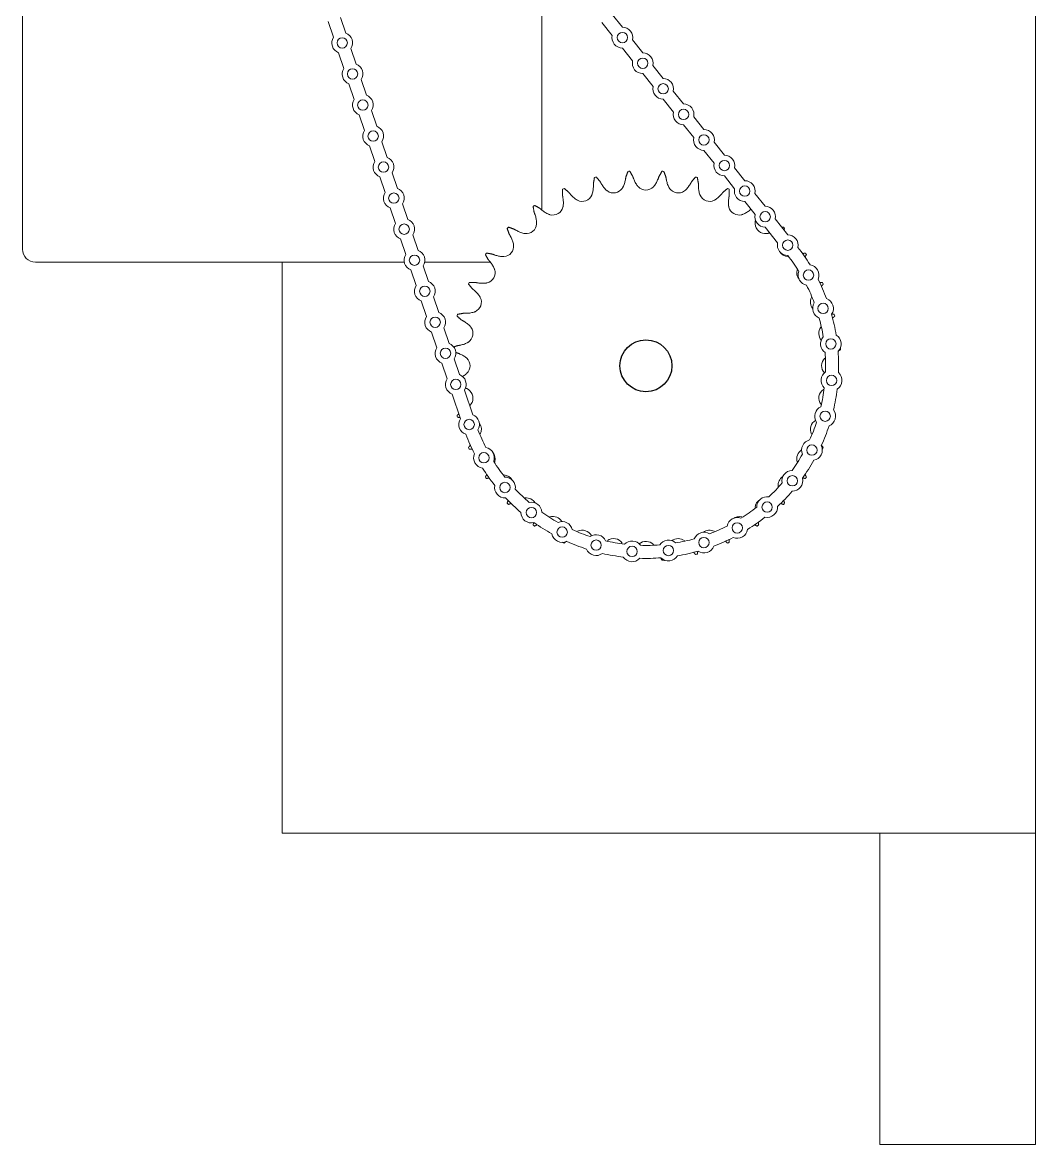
# Model space of a CAD drawing. Header units: inches. Extents: x 2.1 to 21.5, y 6 to 20.3.
# Drawn here: x 14.76 to 21.26, y 6.03 to 13.24 of the extents above; entities that cross this region are included whole.
import ezdxf

# ---------------------------------------------------------------- set-up
doc = ezdxf.new("R2010")
doc.units = ezdxf.units.IN
doc.header["$MEASUREMENT"] = 0

msp = doc.modelspace()

# ---------------------------------------------------------------- linework, layer by layer
at = {"color": 7, "linetype": 'Continuous', "lineweight": 15}
for p, q in [((14.759533, 11.779234), (14.759533, 13.779234)), ((18.092867, 13.717885), (18.092867, 12.030551)), ((21.259533, 8.030901), (21.259533, 13.364234)), ((16.800768, 13.266587), (16.834186, 13.16608)), ((18.608766, 13.204277), (18.542753, 13.287106)), ((16.721692, 13.240294), (16.755109, 13.139788)), ((18.543598, 13.152339), (18.477585, 13.235168)), ((18.73965, 13.040053), (18.673637, 13.122882)), ((16.787949, 13.041021), (16.821367, 12.940514)), ((16.867025, 13.067313), (16.900443, 12.966807)), ((18.674482, 12.988115), (18.608468, 13.070944)), ((18.805365, 12.823891), (18.739352, 12.90672)), ((18.870534, 12.875829), (18.80452, 12.958658)), ((16.854206, 12.841747), (16.887624, 12.74124)), ((16.933283, 12.86804), (16.966701, 12.767533)), ((19.001417, 12.711606), (18.935404, 12.794434)), ((18.936249, 12.659668), (18.870236, 12.742496)), ((16.920463, 12.642473), (16.953881, 12.541967)), ((16.99954, 12.668766), (17.032958, 12.568259)), ((19.132301, 12.547382), (19.066288, 12.630211)), ((19.067133, 12.495444), (19.00112, 12.578273)), ((17.065797, 12.469492), (17.099215, 12.368986)), ((19.263185, 12.383158), (19.197171, 12.465987)), ((16.98672, 12.4432), (17.020138, 12.342693)), ((19.198016, 12.33122), (19.132003, 12.414049)), ((17.132054, 12.270219), (17.165472, 12.169712)), ((19.3289, 12.166996), (19.262887, 12.249825)), ((19.394068, 12.218934), (19.328055, 12.301763)), ((17.052977, 12.243926), (17.086395, 12.143419)), ((19.524952, 12.05471), (19.458939, 12.137539)), ((17.119235, 12.044652), (17.152652, 11.944146)), ((17.198311, 12.070945), (17.231729, 11.970438)), ((19.459784, 12.002772), (19.393771, 12.085601)), ((19.670625, 11.871931), (19.589823, 11.973315)), ((19.604843, 11.820762), (19.524654, 11.921377)), ((17.185492, 11.845379), (17.21891, 11.744872)), ((17.264569, 11.871671), (17.297986, 11.771165)), ((17.209429, 11.6959), (14.842867, 11.6959)), ((16.4262, 11.6959), (16.4262, 8.030901)), ((17.330826, 11.672398), (17.364244, 11.571891)), ((17.76166, 11.6959), (17.340307, 11.6959)), ((17.251749, 11.646105), (17.285167, 11.545598)), ((17.397083, 11.473124), (17.430501, 11.372617)), ((17.318006, 11.446832), (17.351424, 11.346325)), ((17.384263, 11.247558), (17.417681, 11.147051)), ((17.46334, 11.27385), (17.496758, 11.173344)), ((17.45052, 11.048284), (17.483938, 10.947778)), ((17.529597, 11.074577), (17.563015, 10.97407)), ((17.516778, 10.849011), (17.569613, 10.690103)), ((17.595854, 10.875303), (17.64869, 10.716395)), ((16.4262, 8.030901), (21.259533, 8.030901)), ((20.259533, 8.030901), (20.259533, 6.0309)), ((20.259533, 8.030901), (21.259533, 8.030901)), ((21.259533, 8.030901), (21.259533, 6.0309)), ((20.259533, 6.0309), (21.259533, 6.0309))]:
    msp.add_line(p, q, dxfattribs=at)
for centre in [(16.811067, 13.10355), (18.608617, 13.13761), (18.739501, 12.973387), (16.877325, 12.904277), (18.870385, 12.809163), (16.943582, 12.705003), (19.001268, 12.644939), (17.009839, 12.50573), (19.132152, 12.480715), (17.076096, 12.306456), (19.263036, 12.316491), (19.39392, 12.152268), (17.142353, 12.107182), (19.524803, 11.988044), (17.20861, 11.907909), (19.669685, 11.805271), (17.274868, 11.708635), (19.802986, 11.613336), (17.341125, 11.509361), (19.896386, 11.399128), (17.407382, 11.310088), (19.946311, 11.170839), (17.473639, 11.110814), (19.950854, 10.937199), (17.539896, 10.91154), (19.90984, 10.707142), (17.625571, 10.653866), (19.824838, 10.489465), (17.72063, 10.440389), (19.699097, 10.292494), (17.855416, 10.249494), (18.024776, 10.08848), (19.537428, 10.123759), (19.346011, 9.989714), (18.222234, 9.963504), (18.440239, 9.879347), (18.670453, 9.839225), (18.904074, 9.844674), (19.132167, 9.895485)]:
    msp.add_circle(centre, 0.033333, dxfattribs=at)
msp.add_circle((18.759533, 11.0309), 0.166667)
for centre, radius, start, end in [((18.608617, 13.13761), 0.066667, 347.2364664, 89.8720915), ((16.811067, 13.10355), 0.066667, 147.0738113, 249.7094364), ((16.811067, 13.10355), 0.066667, 327.0738113, 69.7094364), ((18.608617, 13.13761), 0.066667, 167.2364664, 269.8720915), ((18.739501, 12.973387), 0.066667, 347.2364664, 89.8720915), ((18.739501, 12.973387), 0.066667, 167.2364664, 269.8720915), ((16.877325, 12.904277), 0.066667, 147.0738113, 249.7094364), ((16.877325, 12.904277), 0.066667, 327.0738113, 69.7094364), ((18.870385, 12.809163), 0.066667, 167.2364664, 269.8720915), ((18.870385, 12.809163), 0.066667, 347.2364664, 89.8720915), ((16.943582, 12.705003), 0.066667, 327.0738113, 69.7094364), ((16.943582, 12.705003), 0.066667, 147.0738113, 249.7094364), ((19.001268, 12.644939), 0.066667, 347.2364664, 89.8720915), ((19.001268, 12.644939), 0.066667, 167.2364664, 269.8720915), ((17.009839, 12.50573), 0.066667, 147.0738113, 249.7094364), ((17.009839, 12.50573), 0.066667, 327.0738113, 69.7094364), ((19.132152, 12.480715), 0.066667, 347.2364664, 89.8720915), ((19.132152, 12.480715), 0.066667, 167.2364664, 269.8720915), ((17.076096, 12.306456), 0.066667, 147.0738113, 249.7094364), ((17.076096, 12.306456), 0.066667, 327.0738113, 69.7094364), ((19.263036, 12.316491), 0.066667, 167.2364664, 269.8720915), ((19.263036, 12.316491), 0.066667, 347.2364664, 89.8720915), ((18.759533, 11.0309), 1.25313, 94.730266, 95.269734), ((18.759533, 11.0309), 1.25313, 84.730266, 85.269734), ((18.759533, 11.0309), 1.25313, 104.730266, 105.269734), ((18.759533, 12.226079), 0.0675, 224.2099395, 315.7900605), ((18.759533, 11.0309), 1.25313, 74.730266, 75.269734), ((19.39392, 12.152268), 0.066667, 347.2364664, 89.8720915), ((17.142353, 12.107182), 0.066667, 147.0738113, 249.7094364), ((17.142353, 12.107182), 0.066667, 327.0738113, 69.7094364), ((18.759533, 11.0309), 1.25313, 114.730266, 115.269734), ((18.350758, 12.154001), 0.0675, 244.2099395, 335.7900605), ((18.551993, 12.207921), 0.0675, 234.2099395, 325.7900605), ((18.967074, 12.207921), 0.0675, 214.2099395, 305.7900605), ((19.168309, 12.154001), 0.0675, 204.2099395, 295.7900605), ((18.759533, 11.0309), 1.25313, 64.730266, 65.269734), ((19.39392, 12.152268), 0.066667, 167.2364664, 269.8720915), ((18.759533, 11.0309), 1.25313, 124.730266, 125.269734), ((18.161944, 12.065955), 0.0675, 254.2099395, 345.7900605), ((19.357123, 12.065955), 0.0675, 194.2099395, 285.7900605), ((19.524803, 11.988044), 0.066667, 347.2364664, 89.8720915), ((17.20861, 11.907909), 0.066667, 327.0738113, 69.7094364), ((19.524803, 11.988044), 0.066667, 167.2364664, 269.8720915), ((17.20861, 11.907909), 0.066667, 147.0738113, 249.7094364), ((18.759533, 11.0309), 1.25313, 134.730266, 135.269734), ((17.991287, 11.94646), 0.0675, 264.2099395, 355.7900605), ((19.527779, 11.94646), 0.0675, 184.2099395, 275.7900605), ((18.759533, 11.0309), 1.25313, 44.730266, 45.269734), ((19.669685, 11.805271), 0.066667, 166.5632104, 270.4506635), ((19.669685, 11.805271), 0.066667, 347.8368048, 89.1924407), ((14.842867, 11.779234), 0.083333, 180, 270), ((17.274868, 11.708635), 0.066667, 147.0738113, 249.7094364), ((17.274868, 11.708635), 0.066667, 327.0738113, 69.7094364), ((18.759533, 11.0309), 1.25313, 144.730266, 145.269734), ((17.843974, 11.799146), 0.0675, 274.2099395, 5.7900605), ((19.675093, 11.799146), 0.0675, 212.1310327, 265.7900605), ((18.759533, 11.0309), 1.236667, 31.6223961, 37.9386293), ((18.759533, 11.0309), 1.25313, 34.730266, 35.269734), ((18.759533, 11.0309), 1.153333, 31.7094845, 37.851541), ((19.802986, 11.613336), 0.066667, 336.6145826, 81.7242206), ((17.724478, 11.62849), 0.0675, 284.2099395, 15.7900605), ((19.794588, 11.62849), 0.0675, 164.2099395, 219.1394831), ((19.802986, 11.613336), 0.066667, 159.1103619, 259.2284413), ((17.341125, 11.509361), 0.066667, 147.0738113, 249.7094364), ((17.341125, 11.509361), 0.066667, 327.0738113, 69.7094364), ((18.759533, 11.0309), 1.25313, 154.730266, 155.269734), ((18.759533, 11.0309), 1.153333, 20.4872622, 26.6293188), ((18.759533, 11.0309), 1.236667, 20.4001739, 26.7164071), ((18.759533, 11.0309), 1.25313, 24.730266, 25.269734), ((17.636433, 11.439676), 0.0675, 294.2099395, 25.7900605), ((19.882634, 11.439676), 0.0675, 154.2099395, 218.3986311), ((19.896386, 11.399128), 0.066667, 325.3923604, 70.5019984), ((19.896386, 11.399128), 0.066667, 147.8881397, 248.0062191), ((17.407382, 11.310088), 0.066667, 147.0738113, 249.7094364), ((17.407382, 11.310088), 0.066667, 327.0738113, 69.7094364), ((18.759533, 11.0309), 1.25313, 164.730266, 165.269734), ((18.759533, 11.0309), 1.153333, 9.26504, 15.4070966), ((18.759533, 11.0309), 1.236667, 9.1779517, 15.4941849), ((18.759533, 11.0309), 1.25313, 14.730266, 15.269734), ((17.582512, 11.238441), 0.0675, 304.2099395, 35.7900605), ((19.936554, 11.238441), 0.0675, 144.2099395, 219.4157313), ((17.473639, 11.110814), 0.066667, 327.0738113, 69.7094364), ((19.946311, 11.170839), 0.066667, 136.6659175, 236.7839969), ((19.946311, 11.170839), 0.066667, 314.1701382, 59.2797762), ((17.473639, 11.110814), 0.066667, 147.0738113, 249.7094364), ((18.759533, 11.0309), 1.153333, 358.0428178, 4.1848743), ((18.759533, 11.0309), 1.236667, 357.9557295, 4.2719627), ((18.759533, 11.0309), 1.25313, 4.730266, 5.269734), ((17.564355, 11.0309), 0.0675, 314.2099395, 45.7900605), ((19.954712, 11.0309), 0.0675, 134.2099395, 222.3514022), ((17.539896, 10.91154), 0.066667, 327.0738113, 69.7094364), ((19.950854, 10.937199), 0.066667, 125.4436953, 225.5617746), ((19.950854, 10.937199), 0.066667, 302.9479159, 48.057554), ((17.539896, 10.91154), 0.066667, 147.0738113, 249.7094364), ((17.582512, 10.82336), 0.0675, 324.2099395, 55.7900605), ((19.936554, 10.82336), 0.0675, 124.2099395, 215.7900605), ((18.759533, 11.0309), 1.153333, 346.8205956, 352.9626521), ((18.759533, 11.0309), 1.236667, 346.7335073, 353.0497404), ((19.90984, 10.707142), 0.066667, 114.221473, 214.3395524), ((19.90984, 10.707142), 0.066667, 291.7256937, 36.8353317), ((18.759533, 11.0309), 1.25313, 194.730266, 195.269734), ((17.625571, 10.653866), 0.066667, 147.0738113, 250.9464429), ((17.625571, 10.653866), 0.066667, 328.3325841, 69.7094364), ((18.759533, 11.0309), 1.153333, 335.5983733, 341.7404299), ((19.882634, 10.622125), 0.0675, 120.1499643, 205.7900605), ((18.759533, 11.0309), 1.236667, 200.8446184, 207.1608515), ((18.759533, 11.0309), 1.153333, 200.9317067, 207.0737632), ((17.636433, 10.622125), 0.0675, 334.2099395, 34.7449526), ((18.759533, 11.0309), 1.236667, 335.511285, 341.8275182), ((19.824838, 10.489465), 0.066667, 102.9992508, 203.1173302), ((19.824838, 10.489465), 0.066667, 280.5034715, 25.6131095), ((18.759533, 11.0309), 1.25313, 204.730266, 205.269734), ((17.72063, 10.440389), 0.066667, 157.0590271, 262.1686651), ((17.72063, 10.440389), 0.066667, 339.5548064, 79.6728858), ((17.724478, 10.433311), 0.0675, 344.2099395, 37.8882479), ((18.759533, 11.0309), 1.153333, 324.3761511, 330.5182077), ((19.794588, 10.433311), 0.0675, 122.6472528, 195.7900605), ((18.759533, 11.0309), 1.25313, 334.730266, 335.269734), ((18.759533, 11.0309), 1.236667, 212.0668406, 218.3830738), ((18.759533, 11.0309), 1.153333, 212.1539289, 218.2959854), ((18.759533, 11.0309), 1.236667, 324.2890628, 330.605296), ((18.759533, 11.0309), 1.25313, 214.730266, 215.269734), ((17.843974, 10.262655), 0.0675, 30.8284026, 85.7900605), ((17.855416, 10.249494), 0.066667, 350.7770286, 90.895108), ((19.675093, 10.262655), 0.0675, 123.4088166, 185.7900605), ((19.699097, 10.292494), 0.066667, 91.7770286, 191.895108), ((19.699097, 10.292494), 0.066667, 269.2812493, 14.3908873), ((18.759533, 11.0309), 1.25313, 324.730266, 325.269734), ((17.855416, 10.249494), 0.066667, 168.2812493, 273.3908873), ((18.759533, 11.0309), 1.153333, 223.3761511, 229.5182077), ((18.759533, 11.0309), 1.153333, 313.1539289, 319.2959854), ((18.759533, 11.0309), 1.236667, 223.2890628, 229.605296), ((17.991287, 10.115341), 0.0675, 31.5551767, 95.7900605), ((19.527779, 10.115341), 0.0675, 121.9259359, 175.7900605), ((19.537428, 10.123759), 0.066667, 80.5548064, 180.6728858), ((18.759533, 11.0309), 1.236667, 313.0668406, 319.3830738), ((18.759533, 11.0309), 1.25313, 224.730266, 225.269734), ((18.024776, 10.08848), 0.066667, 179.5034715, 284.6131095), ((18.024776, 10.08848), 0.066667, 1.9992508, 102.1173302), ((18.759533, 11.0309), 1.153333, 234.5983733, 240.7404299), ((18.759533, 11.0309), 1.153333, 301.9317067, 308.0737632), ((19.537428, 10.123759), 0.066667, 258.0590271, 3.1686651), ((18.759533, 11.0309), 1.25313, 314.730266, 315.269734), ((18.759533, 11.0309), 1.236667, 234.511285, 240.8275182), ((18.161944, 9.995846), 0.0675, 30.5315031, 105.7900605), ((18.222234, 9.963504), 0.066667, 13.221473, 113.3395524), ((19.346011, 9.989714), 0.066667, 69.3325841, 169.4506635), ((19.357123, 9.995846), 0.0675, 74.2099395, 128.0543189), ((18.759533, 11.0309), 1.236667, 301.8446184, 308.1608515), ((18.759533, 11.0309), 1.25313, 234.730266, 235.269734), ((18.222234, 9.963504), 0.066667, 190.7256937, 295.8353317), ((18.759533, 11.0309), 1.153333, 245.8205956, 251.9626521), ((18.350758, 9.9078), 0.0675, 27.5839439, 115.7900605), ((18.440239, 9.879347), 0.066667, 24.4436953, 124.5617746), ((19.132167, 9.895485), 0.066667, 58.1103619, 158.2284413), ((19.168309, 9.9078), 0.0675, 64.2099395, 126.5461712), ((18.759533, 11.0309), 1.153333, 290.7094845, 296.851541), ((19.346011, 9.989714), 0.066667, 246.8368048, 351.9464429), ((18.759533, 11.0309), 1.25313, 304.730266, 305.269734), ((18.759533, 11.0309), 1.25313, 244.730266, 245.269734), ((18.759533, 11.0309), 1.236667, 245.7335073, 252.0497404), ((18.759533, 11.0309), 1.153333, 257.0428178, 263.1848743), ((18.551993, 9.853879), 0.0675, 34.2099395, 125.7900605), ((18.670453, 9.839225), 0.066667, 35.6659175, 135.7839969), ((18.759533, 9.835722), 0.0675, 44.2099395, 129.7883522), ((18.759533, 11.0309), 1.153333, 268.26504, 274.4070966), ((18.904074, 9.844674), 0.066667, 46.8881397, 147.0062191), ((18.967074, 9.853879), 0.0675, 54.2099395, 127.3013666), ((18.759533, 11.0309), 1.153333, 279.4872622, 285.6293188), ((19.132167, 9.895485), 0.066667, 235.6145826, 340.7242206), ((18.759533, 11.0309), 1.236667, 290.6223961, 296.9386293), ((18.759533, 11.0309), 1.25313, 294.730266, 295.269734), ((18.440239, 9.879347), 0.066667, 201.9479159, 307.057554), ((18.759533, 11.0309), 1.236667, 256.9557295, 263.2719627), ((18.670453, 9.839225), 0.066667, 213.1701382, 318.2797762), ((18.759533, 11.0309), 1.236667, 268.1779517, 274.4941849), ((18.904074, 9.844674), 0.066667, 224.3923604, 329.5019984), ((18.759533, 11.0309), 1.236667, 279.4001739, 285.7164071), ((18.759533, 11.0309), 1.25313, 284.730266, 285.269734), ((18.759533, 11.0309), 1.25313, 274.730266, 275.269734)]:
    msp.add_arc(centre, radius, start, end, dxfattribs=at)
for points in [[(18.631413, 12.243402), (18.64444, 12.278734)], [(18.656194, 12.279763), (18.675158, 12.247229)], [(18.843908, 12.247229), (18.862873, 12.279763)], [(18.874627, 12.278734), (18.887653, 12.243402)], [(18.422738, 12.183918), (18.422811, 12.202734)], [(18.422811, 12.202734), (18.429505, 12.239791)], [(18.440901, 12.242845), (18.465227, 12.214099)], [(18.465227, 12.214099), (18.474698, 12.19784)], [(18.607814, 12.169971), (18.612313, 12.177628)], [(18.628074, 12.224885), (18.631413, 12.243402)], [(18.675158, 12.247229), (18.681662, 12.229573)], [(18.70539, 12.185771), (18.71115, 12.179012)], [(18.807917, 12.179012), (18.813677, 12.185771)], [(18.837404, 12.229573), (18.843908, 12.247229)], [(18.887653, 12.243402), (18.890993, 12.224885)], [(18.906754, 12.177628), (18.911253, 12.169971)], [(19.044369, 12.19784), (19.05384, 12.214099)], [(19.05384, 12.214099), (19.078165, 12.242845)], [(19.089562, 12.239791), (19.096256, 12.202734)], [(19.096256, 12.202734), (19.096329, 12.183918)], [(18.22444, 12.12646), (18.224597, 12.164117)], [(18.227635, 12.107917), (18.22444, 12.12646)], [(18.23529, 12.169103), (18.264238, 12.145018)], [(18.264238, 12.145018), (18.276388, 12.130651)], [(18.412322, 12.12632), (18.415423, 12.134642)], [(18.505672, 12.158824), (18.512518, 12.153168)], [(19.006549, 12.153168), (19.013395, 12.158824)], [(19.103644, 12.134642), (19.106745, 12.12632)], [(19.242678, 12.130651), (19.254829, 12.145018)], [(19.254829, 12.145018), (19.283777, 12.169103)], [(19.294627, 12.12646), (19.291431, 12.107917)], [(19.29447, 12.164117), (19.294627, 12.12646)], [(18.042327, 12.016898), (18.035943, 12.05401)], [(18.045608, 12.060777), (18.078298, 12.042085)], [(18.078298, 12.042085), (18.092759, 12.030046)], [(18.227379, 12.049386), (18.228988, 12.058119)], [(18.313666, 12.097605), (18.321391, 12.093224)], [(19.197676, 12.093224), (19.2054, 12.097605)], [(19.290079, 12.058119), (19.291688, 12.049386)], [(19.426308, 12.030046), (19.433365, 12.035921)], [(18.048694, 11.999191), (18.042327, 12.016898)], [(18.135209, 12.003976), (18.143576, 12.001002)], [(19.37549, 12.001002), (19.383858, 12.003976)], [(19.462659, 11.967513), (19.460394, 11.950385)], [(17.882007, 11.877377), (17.869275, 11.912816)], [(17.877618, 11.921159), (17.913057, 11.908427)], [(17.913057, 11.908427), (17.929389, 11.899082)], [(18.058605, 11.941505), (18.058673, 11.950385)], [(19.460394, 11.950385), (19.460461, 11.941505)], [(19.633629, 11.91835), (19.641449, 11.921159)], [(19.649792, 11.912816), (19.64614, 11.902652)], [(17.891351, 11.861045), (17.882007, 11.877377)], [(17.975721, 11.88078), (17.984478, 11.879305)], [(19.534589, 11.879305), (19.543346, 11.88078)], [(19.543346, 11.88078), (19.554278, 11.884207)], [(17.748349, 11.712136), (17.729657, 11.744826)], [(17.736424, 11.754491), (17.773536, 11.748106)], [(17.773536, 11.748106), (17.791242, 11.74174)], [(17.911129, 11.805956), (17.909654, 11.814713)], [(19.762744, 11.751068), (19.782643, 11.754491)], [(19.78941, 11.744826), (19.779327, 11.727192)], [(17.760388, 11.697675), (17.748349, 11.712136)], [(17.840049, 11.731761), (17.848929, 11.731828)], [(17.789431, 11.646857), (17.786458, 11.655225)], [(17.645416, 11.526196), (17.621331, 11.555144)], [(17.626317, 11.565837), (17.663974, 11.565994)], [(17.663974, 11.565994), (17.682517, 11.562798)], [(17.732315, 11.561446), (17.741048, 11.563055)], [(19.873314, 11.565918), (19.892749, 11.565837)], [(19.897736, 11.555144), (19.884794, 11.539589)], [(17.659783, 11.514045), (17.645416, 11.526196)], [(17.69721, 11.469043), (17.692828, 11.476767)], [(17.576335, 11.325207), (17.547589, 11.349533)], [(17.550643, 11.360929), (17.5877, 11.367623)], [(17.592594, 11.315736), (17.576335, 11.325207)], [(17.5877, 11.367623), (17.606516, 11.367696)], [(17.655792, 11.375011), (17.664114, 11.378112)], [(19.952353, 11.363832), (19.968424, 11.360929)], [(19.971478, 11.349533), (19.956579, 11.336925)], [(17.637266, 11.277916), (17.63161, 11.284762)], [(17.612806, 11.178121), (17.620463, 11.18262)], [(17.525247, 11.150989), (17.547032, 11.159021)], [(17.543205, 11.115276), (17.539003, 11.117725)], [(17.560861, 11.108772), (17.543205, 11.115276)], [(17.547032, 11.159021), (17.565549, 11.16236)], [(20.008396, 11.13424), (19.991536, 11.124412)], [(17.611422, 11.079284), (17.604663, 11.085044)], [(17.604663, 10.976757), (17.611422, 10.982517)], [(17.612806, 10.88368), (17.601985, 10.888183)], [(17.620463, 10.879181), (17.612806, 10.88368)], [(17.629246, 10.774875), (17.63161, 10.777039)], [(17.63161, 10.777039), (17.637266, 10.783885)], [(17.547589, 10.712268), (17.559026, 10.721946)], [(17.567016, 10.697914), (17.550643, 10.700872)], [(17.621331, 10.506657), (17.634338, 10.52229)], [(19.885946, 10.520827), (19.897736, 10.506657)], [(17.646097, 10.495881), (17.626317, 10.495964)], [(17.729657, 10.316975), (17.739678, 10.334501)], [(17.756445, 10.310754), (17.736424, 10.30731)], [(19.782643, 10.30731), (19.764541, 10.310424)], [(19.779635, 10.334069), (19.78941, 10.316975)], [(17.869275, 10.148985), (17.875844, 10.167271)], [(19.642931, 10.168084), (19.649792, 10.148985)], [(17.896659, 10.147482), (17.877618, 10.140642)], [(19.641449, 10.140642), (19.622991, 10.147273)], [(18.035943, 10.007791), (18.038655, 10.023558)], [(19.479689, 10.027761), (19.483124, 10.007791)], [(18.062546, 10.010709), (18.045608, 10.001024)], [(19.473459, 10.001024), (19.45587, 10.011081)], [(18.250332, 9.905213), (18.23529, 9.892698)], [(19.283777, 9.892698), (19.268175, 9.905679)], [(19.294552, 9.917301), (19.29447, 9.897684)], [(19.078165, 9.818956), (19.065443, 9.833991)], [(19.092858, 9.840255), (19.089562, 9.82201)], [(18.862873, 9.782038), (18.854312, 9.796724)]]:
    msp.add_open_spline(points, degree=1, dxfattribs=at)
for points, knots in [([(18.415423, 12.134642), (18.417511, 12.142675), (18.421752, 12.158988), (18.422406, 12.175524), (18.422738, 12.183918)], [0, 0, 0, 0, 0.49243958, 1, 1, 1, 1]), ([(18.474698, 12.19784), (18.479037, 12.19095), (18.487853, 12.176951), (18.499671, 12.164928), (18.505672, 12.158824)], [0, 0, 0, 0, 0.49222675, 1, 1, 1, 1]), ([(18.612313, 12.177628), (18.615765, 12.185176), (18.622774, 12.200505), (18.62629, 12.216677), (18.628074, 12.224885)], [0, 0, 0, 0, 0.49243909, 1, 1, 1, 1]), ([(18.681662, 12.229573), (18.684739, 12.222034), (18.69099, 12.206717), (18.700541, 12.192825), (18.70539, 12.185771)], [0, 0, 0, 0, 0.49222726, 1, 1, 1, 1]), ([(18.813677, 12.185771), (18.818387, 12.192605), (18.827952, 12.206484), (18.834222, 12.221799), (18.837404, 12.229573)], [0, 0, 0, 0, 0.492437931, 1, 1, 1, 1]), ([(18.890993, 12.224885), (18.892714, 12.216925), (18.89621, 12.200756), (18.903203, 12.185416), (18.906754, 12.177628)], [0, 0, 0, 0, 0.492226024, 1, 1, 1, 1]), ([(19.013395, 12.158824), (19.019221, 12.164736), (19.03105, 12.176744), (19.039885, 12.190738), (19.044369, 12.19784)], [0, 0, 0, 0, 0.49243929, 1, 1, 1, 1]), ([(19.096329, 12.183918), (19.096641, 12.175781), (19.097277, 12.159249), (19.1015, 12.142929), (19.103644, 12.134642)], [0, 0, 0, 0, 0.492227284, 1, 1, 1, 1]), ([(18.228988, 12.058119), (18.22965, 12.066393), (18.230994, 12.083195), (18.228766, 12.099594), (18.227635, 12.107917)], [0, 0, 0, 0, 0.49243928, 1, 1, 1, 1]), ([(18.276388, 12.130651), (18.281858, 12.124618), (18.292971, 12.112363), (18.306697, 12.102575), (18.313666, 12.097605)], [0, 0, 0, 0, 0.49222759, 1, 1, 1, 1]), ([(19.2054, 12.097605), (19.212164, 12.102417), (19.225899, 12.112187), (19.237029, 12.124434), (19.242678, 12.130651)], [0, 0, 0, 0, 0.492438499, 1, 1, 1, 1]), ([(19.291431, 12.107917), (19.290326, 12.099849), (19.288081, 12.083459), (19.289406, 12.066653), (19.290079, 12.058119)], [0, 0, 0, 0, 0.492228, 1, 1, 1, 1]), ([(18.058673, 11.950385), (18.057888, 11.958648), (18.056294, 11.975428), (18.051253, 11.991191), (18.048694, 11.999191)], [0, 0, 0, 0, 0.49243924, 1, 1, 1, 1]), ([(18.092759, 12.030046), (18.099193, 12.025055), (18.112265, 12.014916), (18.127482, 12.00766), (18.135209, 12.003976)], [0, 0, 0, 0, 0.49222769, 1, 1, 1, 1]), ([(19.383858, 12.003976), (19.391354, 12.00754), (19.406577, 12.014777), (19.419665, 12.024905), (19.426308, 12.030046)], [0, 0, 0, 0, 0.49243977, 1, 1, 1, 1]), ([(17.929389, 11.899082), (17.936592, 11.895285), (17.951226, 11.887569), (17.967472, 11.883066), (17.975721, 11.88078)], [0, 0, 0, 0, 0.49222712, 1, 1, 1, 1]), ([(17.909654, 11.814713), (17.907446, 11.822714), (17.902963, 11.838962), (17.895261, 11.85361), (17.891351, 11.861045)], [0, 0, 0, 0, 0.49243895, 1, 1, 1, 1]), ([(17.786458, 11.655225), (17.782894, 11.662721), (17.775657, 11.677944), (17.765529, 11.691032), (17.760388, 11.697675)], [0, 0, 0, 0, 0.49243977, 1, 1, 1, 1]), ([(17.791242, 11.74174), (17.798996, 11.73925), (17.814747, 11.734193), (17.831528, 11.73258), (17.840049, 11.731761)], [0, 0, 0, 0, 0.49222612, 1, 1, 1, 1]), ([(17.682517, 11.562798), (17.690585, 11.561693), (17.706975, 11.559449), (17.723781, 11.560773), (17.732315, 11.561446)], [0, 0, 0, 0, 0.492228, 1, 1, 1, 1]), ([(17.692828, 11.476767), (17.688017, 11.483531), (17.678247, 11.497266), (17.665999, 11.508396), (17.659783, 11.514045)], [0, 0, 0, 0, 0.492438499, 1, 1, 1, 1]), ([(17.63161, 11.284762), (17.625697, 11.290588), (17.61369, 11.302417), (17.599696, 11.311252), (17.592594, 11.315736)], [0, 0, 0, 0, 0.49243929, 1, 1, 1, 1]), ([(17.606516, 11.367696), (17.614653, 11.368008), (17.631185, 11.368644), (17.647505, 11.372867), (17.655792, 11.375011)], [0, 0, 0, 0, 0.492227284, 1, 1, 1, 1]), ([(17.565549, 11.16236), (17.573508, 11.164081), (17.589678, 11.167577), (17.605017, 11.17457), (17.612806, 11.178121)], [0, 0, 0, 0, 0.492226024, 1, 1, 1, 1]), ([(17.604663, 11.085044), (17.597829, 11.089754), (17.58395, 11.099319), (17.568634, 11.105589), (17.560861, 11.108772)], [0, 0, 0, 0, 0.492437931, 1, 1, 1, 1]), ([(17.58178, 10.96245), (17.582232, 10.962651), (17.590356, 10.966271), (17.597714, 10.971664), (17.604663, 10.976757)], [0, 0, 0, 0, 0.0556625, 1, 1, 1, 1])]:
    msp.add_open_spline(points, degree=3, knots=knots, dxfattribs=at)

doc.saveas('drawing.dxf')
